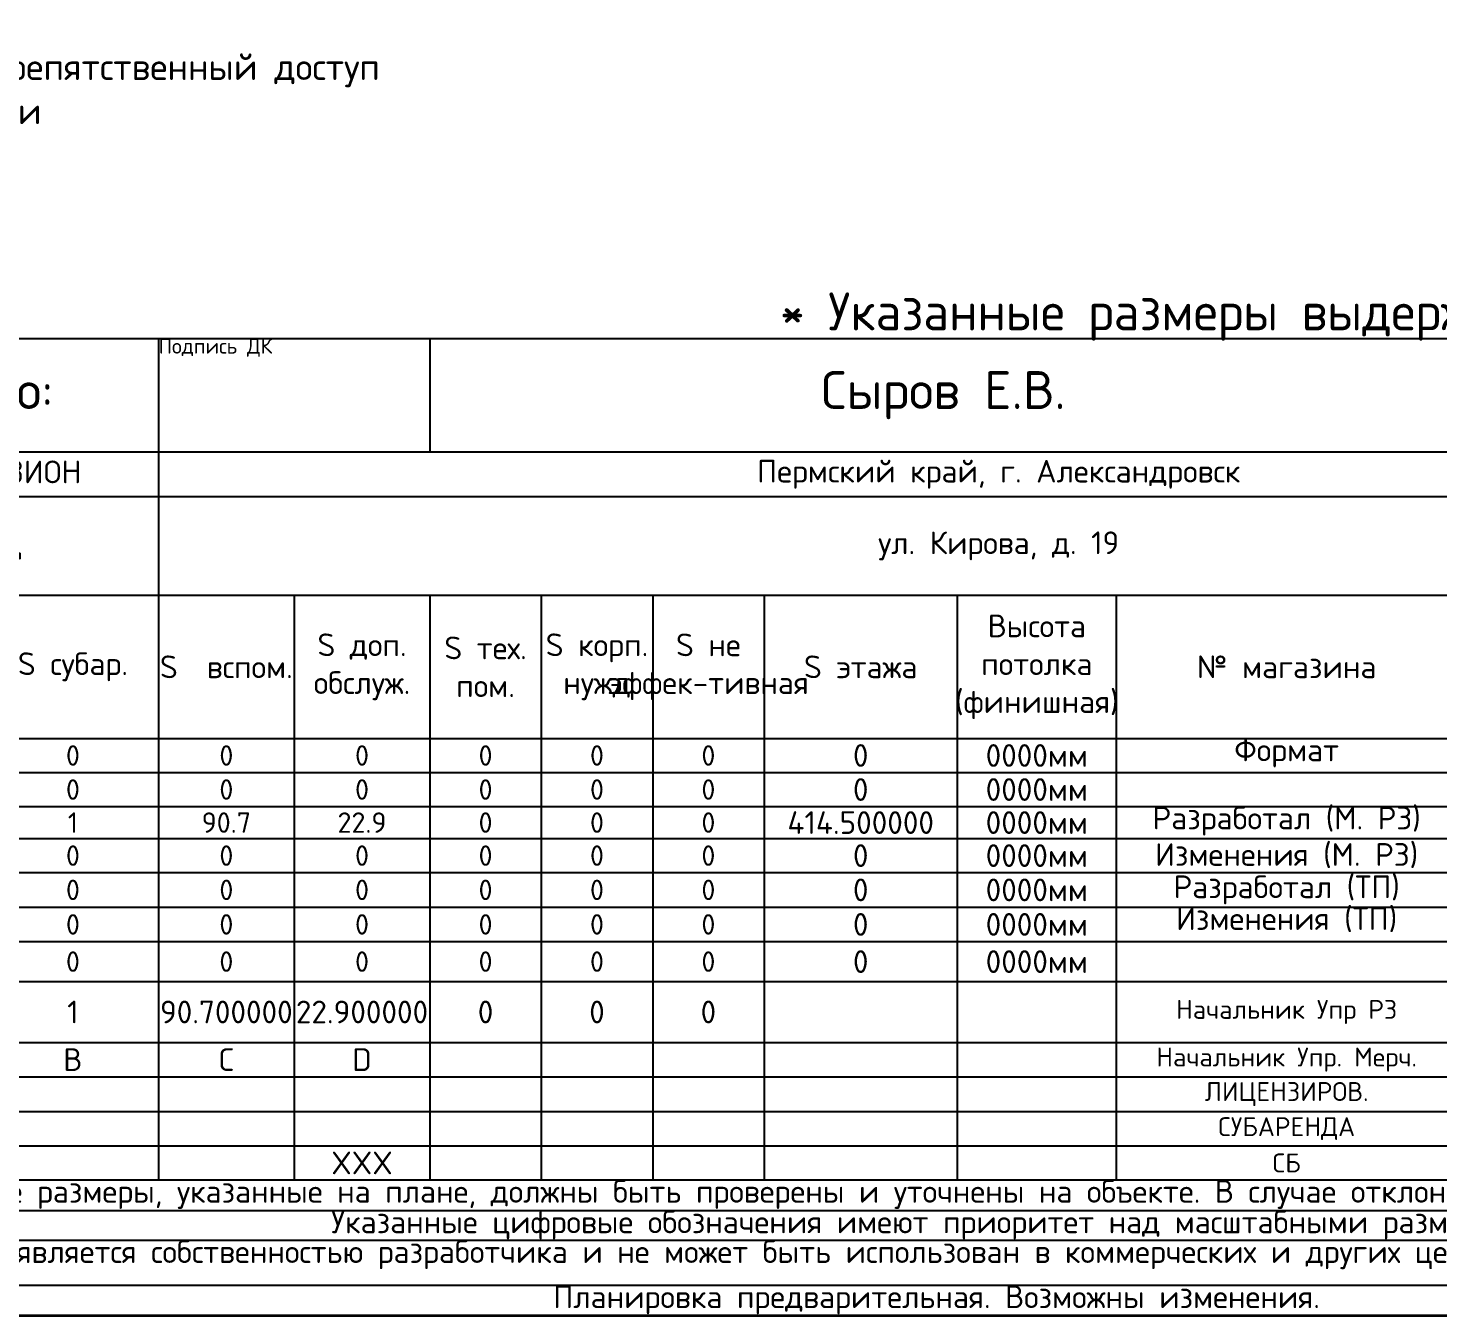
# Model space of a CAD drawing. Extents: x -150237 to 313168, y -187365 to 36962.
# Drawn here: x -25042 to -6419, y -187365 to -170352 of the extents above; entities that cross this region are included whole.
import ezdxf
from ezdxf import colors
from ezdxf.entities.mleader import LeaderData, LeaderLine
from ezdxf.enums import TextEntityAlignment as Align
from ezdxf.math import Vec2, Vec3

# ---------------------------------------------------------------- set-up
doc = ezdxf.new("R2010")
doc.units = 0
doc.header["$LTSCALE"] = 50
doc.layers.get('0').update_dxf_attribs({"linetype": 'CONTINUOUS'})
doc.layers.add('3', color=7, linetype='CONTINUOUS')
doc.layers.add('Стены', color=7, linetype='CONTINUOUS', lineweight=35)
doc.styles.add('ISOCPEUR', font='isocpeur.ttf')
doc.styles.get("Standard").update_dxf_attribs({"font": 'isocpeur.ttf'})

# ---------------------------------------------------------------- blocks, each defined once
blk = doc.blocks.new('*T402')
at = {"color": 0, "linetype": 'ByBlock', "lineweight": -2, "transparency": 16777216}
for p, q in [((0, 0), (38519.29187213169, 0)), ((0, 0), (0, -12914.06788693942)), ((5183.586746994555, 0), (5183.586746994555, -12914.06788693942)), ((5486.586746994555, 0), (5486.586746994555, -12914.06788693942)), ((11724.24242528024, 0), (11724.24242528024, -11118.73455360607)), ((15308.70088694075, 0), (15308.70088694075, -1500)), ((28877.74613574048, 0), (28877.74613574048, -1500)), ((33923.06387146835, 0), (33923.06387146835, -7970.55798287483)), ((38519.29187213169, 0), (38519.29187213169, -12914.06788693942)), ((0, -1500), (5183.586746994555, -1500)), ((3000, -1500), (3000, -12914.06788693942)), ((5486.586746994555, -1500), (38519.29187213169, -1500)), ((7670.17349398911, -1500), (7670.17349398911, -11118.73455360607)), ((0, -2089.675696695718), (5183.586746994555, -2089.675696695718)), ((7670.17349398911, -2089.675696695718), (33923.06387146835, -2089.675696695718)), ((0, -3392.675696695718), (5183.586746994555, -3392.675696695718)), ((5486.586746994555, -3392.675696695718), (38519.29187213169, -3392.675696695718)), ((9462.402724819363, -3392.675696695718), (9462.402724819363, -11118.73455360607)), ((13516.4716561105, -3392.675696695718), (13516.4716561105, -11118.73455360607)), ((15308.70088694075, -3392.675696695718), (15308.70088694075, -11118.73455360607)), ((16780.70088694075, -3392.675696695718), (16780.70088694075, -11118.73455360607)), ((18252.39551676757, -3392.675696695718), (18252.39551676757, -11118.73455360607)), ((19724.09014659438, -3392.675696695718), (19724.09014659438, -11118.73455360607)), ((22277.05521540104, -3392.675696695718), (22277.05521540104, -11118.73455360607)), ((24377.78658118629, -3392.675696695718), (24377.78658118629, -11118.73455360607)), ((28877.74613574048, -3392.675696695718), (28877.74613574048, -7970.55798287483)), ((0, -5285.675696695718), (5183.586746994555, -5285.675696695718)), ((5486.586746994555, -5285.675696695718), (38519.29187213169, -5285.675696695718)), ((0, -5735.675696695718), (5183.586746994555, -5735.675696695718)), ((5486.586746994555, -5735.675696695718), (38519.29187213169, -5735.675696695718)), ((36104.84700699921, -5735.675696695718), (36104.84700699921, -7970.55798287483)), ((0, -6185.675696695718), (5183.586746994555, -6185.675696695718)), ((5486.586746994555, -6185.675696695718), (38519.29187213169, -6185.675696695718)), ((0, -6608.675696695718), (5183.586746994555, -6608.675696695718)), ((5486.586746994555, -6608.675696695718), (38519.29187213169, -6608.675696695718)), ((0, -7058.675696695718), (5183.586746994555, -7058.675696695718)), ((5486.586746994555, -7058.675696695718), (38519.29187213169, -7058.675696695718)), ((5486.586746994555, -7514.616839785274), (38519.29187213169, -7514.616839785274)), ((5486.586746994555, -7970.55798287483), (38519.29187213169, -7970.55798287483)), ((5486.586746994555, -8497.911124337406), (38519.29187213169, -8497.911124337406)), ((28877.74613574048, -8497.911124337406), (28877.74613574048, -11118.73455360607)), ((33923.06387146835, -8497.911124337406), (33923.06387146835, -11118.73455360607)), ((36104.84700699921, -8497.911124337406), (36104.84700699921, -11118.73455360607)), ((5486.586746994555, -9300.911124337406), (38519.29187213169, -9300.911124337406)), ((5486.586746994555, -9756.852267426962), (38519.29187213169, -9756.852267426962)), ((5486.586746994555, -10212.79341051652), (38519.29187213169, -10212.79341051652)), ((5486.586746994555, -10668.73455360607), (38519.29187213169, -10668.73455360607)), ((5486.586746994555, -11118.73455360607), (38519.29187213169, -11118.73455360607)), ((0, -11521.73455360607), (5183.586746994555, -11521.73455360607)), ((5486.586746994555, -11521.73455360607), (38519.29187213169, -11521.73455360607)), ((0, -11914.73455360607), (5183.586746994555, -11914.73455360607)), ((5486.586746994555, -11914.73455360607), (38519.29187213169, -11914.73455360607)), ((0, -12511.06788693942), (5183.586746994555, -12511.06788693942)), ((5486.586746994555, -12511.06788693942), (38519.29187213169, -12511.06788693942)), ((0, -12914.06788693942), (38519.29187213169, -12914.06788693942))]:
    blk.add_line(p, q, dxfattribs=at)
at = {"color": 0, "transparency": 16777216}
for s, insert, char_height, width, attachment_point in [('Подпись ДК', (11725.74242528024, -1.5), 200, 3581.458461660504, 1), ('Дата', (28879.24613574048, -1.5), 200, 5042.317735727876, 1), ('{\\fISOCPEUR|b1|i0|c204|p34;Утверждаю:}', (8605.414586137398, -750), 500, 6234.655678285688, 5), (' Проект', (1.5, -1794.837848347845), 300, 2997, 4), ('ДИВИЗИОН', (9697.207959634674, -1794.837848347845), 300, 4051.068931291132, 5), (' Форма  \\P владения', (1.5, -2741.175696695718), 300, 2997, 4), ('S объекта', (6578.380120491835, -2446.337848347845), 300, 2180.586746994556, 5), ('109029 г. Москва, ул. Средняя Калитниковская д.28 стр.4', (36221.17787180002, -3394.175696695718), 300, 4593.228000663337, 2), ('Высота потолка (финишная)', (23327.42089829367, -4339.175696695718), 300, 2097.731365785243, 5), ('S доп. обслуж.', (14412.58627152563, -4339.175696695718), 300, 1789.229230830252, 5), ('S корп. нужд', (17516.54820185416, -4339.175696695718), 300, 1468.694629826816, 5), ('S не эффек-тивная', (18988.24283168097, -4339.175696695718), 300, 1468.694629826816, 5), ('S тех. пом.', (16044.70088694075, -4339.175696695718), 300, 1469, 5), (' РТО', (1.5, -4339.175696695718), 300, 2997, 4), ('S т.з.', (8566.288109404239, -4339.175696695718), 300, 1789.229230830252, 5), ('S субар.', (10593.3225750498, -4339.175696695718), 300, 2258.83970046088, 5), ('S  вспом.', (12620.35704069537, -4339.175696695718), 300, 1789.229230830252, 5), ('S этажа', (21000.57268099771, -4339.175696695718), 300, 2549.965068806661, 5), ('№ магазина', (26627.76635846338, -4339.175696695718), 300, 4496.959554554189, 5), (' Алкоголь', (1.5, -5510.675696695718), 300, 2997, 4), ('Подвал', (6578.380120491835, -5287.175696695718), 300, 2180.586746994556, 2), ('Формат', (26627.76635846338, -5287.175696695718), 300, 4496.959554554189, 2), ('Цоколь', (6578.380120491835, -5737.175696695718), 300, 2180.586746994556, 2), ('ФАМИЛИЯ', (31400.40500360441, -5737.175696695718), 300, 5042.317735727876, 2), ('ПОДПИСЬ', (35013.95543923378, -5737.175696695718), 300, 2178.783135530859, 2), ('ДАТА', (37312.06943956545, -5737.175696695718), 300, 2411.444865132478, 2), (' Табак', (1.5, -5960.675696695718), 300, 2997, 4), (' Гриль в ТЗ', (1.5, -6397.175696695718), 300, 2997, 4), ('1 Этаж', (6578.380120491835, -6187.175696695718), 300, 2180.586746994556, 2), ('Разработал (М. РЗ)', (26627.76635846338, -6187.175696695718), 300, 4496.959554554189, 2), (' Хлебопечка', (1.5, -6833.675696695718), 300, 2997, 4), ('Антресоль', (6578.380120491835, -6610.175696695718), 300, 2180.586746994556, 2), ('Изменения (М. РЗ)', (26627.76635846338, -6833.675696695718), 300, 4496.959554554189, 5), ('{\\C1;(ФИО)}', (31400.40500360441, -6833.675696695718), 300, 5042.317735727876, 5), ('АК 10УА: Торты, Молочная гастрономия, Вода, Лимонад. ', (3001.5, -7060.175696695718), 250, 2180.586746994556, 1), ('2 Этаж', (6578.380120491835, -7060.175696695718), 300, 2180.586746994556, 2), ('Разработал (ТП)', (26627.76635846338, -7286.646268240496), 300, 4496.959554554189, 5), ('{\\C1;Горелов П.}', (31400.40500360441, -7286.646268240496), 300, 5042.317735727876, 5), ('3 Этаж', (6578.380120491835, -7516.116839785274), 300, 2180.586746994556, 2), ('Изменения (ТП)', (26627.76635846338, -7516.116839785274), 300, 4496.959554554189, 2), ('Технический', (6578.380120491835, -7972.05798287483), 250, 2180.586746994556, 2), ('Согласовано', (31448.53922665899, -8234.234553606104), 300, 14138.5052909454, 5), ('Общая', (6578.380120491835, -8899.411124337406), 300, 2180.586746994556, 5), ('Начальник Упр РЗ', (26627.76635846338, -8899.411124337406), 250, 4496.959554554189, 5), (' Изменение  \\P ассортимента', (1.5, -9290.20512515094), 300, 2997, 4), ('Начальник Упр. Мерч.', (26627.76635846338, -9528.881695882184), 250, 4496.959554554189, 5), ('ЛИЦЕНЗИРОВ.', (26627.76635846338, -9984.82283897174), 250, 4496.959554554189, 5), ('СУБАРЕНДА', (26627.76635846338, -10440.7639820613), 250, 4496.959554554189, 5), ('СБ', (26627.76635846338, -10893.73455360607), 250, 4496.959554554189, 5), ('Все размеры, указанные на плане, должны быть проверены и уточнены на объекте. В случае отклонения - сообщить разработчику!', (22002.93930956312, -11120.23455360607), 300, 33029.70512513713, 2), ('Указанные цифровые обозначения имеют приоритет над масштабными размерами.', (22002.93930956312, -11523.23455360607), 300, 33029.70512513713, 2), ('Стандарт Запуска ', (1.5, -11718.23455360607), 200, 2997, 4), ('Стандарт мерчендайзинга', (1.5, -12212.90122027273), 200, 2997, 4), ('Планировка предварительная. Возможны изменения.', (22002.93930956312, -12512.56788693942), 300, 33029.70512513713, 2)]:
    blk.add_mtext(s, dxfattribs=dict(at, insert=insert, char_height=char_height, width=width, attachment_point=attachment_point))
at = {"color": 1, "transparency": 16777216}
for s, insert, char_height, width, attachment_point in [('Сыров Е.В.', (22093.22351134061, -750), 500, 13566.04524879973, 5), ('5', (36221.17787180002, -750), 300, 4593.228000663337, 5), ('Пермский край, г. Александровск', (22823.6531483743, -1794.837848347845), 300, 22195.82144618811, 5), ('органика', (4091.793373497276, -1794.837848347845), 300, 2180.586746994556, 5), ('УД', (9697.207959634674, -2741.175696695718), 300, 4051.068931291132, 5), ('ул. Кирова, д. 19', (22823.6531483743, -2741.175696695718), 300, 22195.82144618811, 5), ('аренда', (4091.793373497276, -2741.175696695718), 300, 2180.586746994556, 5), ('414.500000', (6578.380120491835, -4339.175696695718), 500, 2180.586746994556, 5), ('220 т.руб', (4091.793373497276, -4339.175696695718), 300, 2180.586746994556, 5), ('#', (31400.40500360441, -4339.175696695718), 300, 5042.317735727876, 5), ('0', (8566.288109404239, -5510.675696695718), 270, 1789.229230830252, 5), ('0', (10593.3225750498, -5510.675696695718), 270, 2258.83970046088, 5), ('0', (12620.35704069537, -5510.675696695718), 270, 1789.229230830252, 5), ('0', (14412.58627152563, -5510.675696695718), 270, 1789.229230830252, 5), ('0', (16044.70088694075, -5510.675696695718), 270, 1469, 5), ('0', (17516.54820185416, -5510.675696695718), 270, 1468.694629826816, 5), ('0', (18988.24283168097, -5510.675696695718), 270, 1468.694629826816, 5), ('0000мм', (23327.42089829367, -5510.675696695718), 300, 2097.731365785243, 5), ('1(250-330)', (31400.40500360441, -5287.175696695718), 300, 5042.317735727876, 2), ('0', (8566.288109404239, -5960.675696695718), 270, 1789.229230830252, 5), ('0', (10593.3225750498, -5960.675696695718), 270, 2258.83970046088, 5), ('0', (12620.35704069537, -5960.675696695718), 270, 1789.229230830252, 5), ('0', (14412.58627152563, -5960.675696695718), 270, 1789.229230830252, 5), ('0', (16044.70088694075, -5960.675696695718), 270, 1469, 5), ('0', (17516.54820185416, -5960.675696695718), 270, 1468.694629826816, 5), ('0', (18988.24283168097, -5960.675696695718), 270, 1468.694629826816, 5), ('0000мм', (23327.42089829367, -5960.675696695718), 300, 2097.731365785243, 5), ('299.9', (8566.288109404239, -6397.175696695718), 270, 1789.229230830252, 5), ('1', (10593.3225750498, -6397.175696695718), 270, 2258.83970046088, 5), ('90.7', (12620.35704069537, -6397.175696695718), 270, 1789.229230830252, 5), ('22.9', (14412.58627152563, -6397.175696695718), 270, 1789.229230830252, 5), ('0', (16044.70088694075, -6397.175696695718), 270, 1469, 5), ('0', (17516.54820185416, -6397.175696695718), 270, 1468.694629826816, 5), ('0', (18988.24283168097, -6397.175696695718), 270, 1468.694629826816, 5), ('0000мм', (23327.42089829367, -6397.175696695718), 300, 2097.731365785243, 5), ('Пак Евгения', (31400.40500360441, -6187.175696695718), 300, 5042.317735727876, 2), ('0', (8566.288109404239, -6833.675696695718), 270, 1789.229230830252, 5), ('0', (10593.3225750498, -6833.675696695718), 270, 2258.83970046088, 5), ('0', (12620.35704069537, -6833.675696695718), 270, 1789.229230830252, 5), ('0', (14412.58627152563, -6833.675696695718), 270, 1789.229230830252, 5), ('0', (16044.70088694075, -6833.675696695718), 270, 1469, 5), ('0', (17516.54820185416, -6833.675696695718), 270, 1468.694629826816, 5), ('0', (18988.24283168097, -6833.675696695718), 270, 1468.694629826816, 5), ('0000мм', (23327.42089829367, -6833.675696695718), 300, 2097.731365785243, 5), ('0', (8566.288109404239, -7286.646268240496), 270, 1789.229230830252, 5), ('0', (10593.3225750498, -7286.646268240496), 270, 2258.83970046088, 5), ('0', (12620.35704069537, -7286.646268240496), 270, 1789.229230830252, 5), ('0', (14412.58627152563, -7286.646268240496), 270, 1789.229230830252, 5), ('0', (16044.70088694075, -7286.646268240496), 270, 1469, 5), ('0', (17516.54820185416, -7286.646268240496), 270, 1468.694629826816, 5), ('0', (18988.24283168097, -7286.646268240496), 270, 1468.694629826816, 5), ('0000мм', (23327.42089829367, -7286.646268240496), 300, 2097.731365785243, 5), ('0', (8566.288109404239, -7742.587411330052), 270, 1789.229230830252, 5), ('0', (10593.3225750498, -7742.587411330052), 270, 2258.83970046088, 5), ('0', (12620.35704069537, -7742.587411330052), 270, 1789.229230830252, 5), ('0', (14412.58627152563, -7742.587411330052), 270, 1789.229230830252, 5), ('0', (16044.70088694075, -7742.587411330052), 270, 1469, 5), ('0', (17516.54820185416, -7742.587411330052), 270, 1468.694629826816, 5), ('0', (18988.24283168097, -7742.587411330052), 270, 1468.694629826816, 5), ('0000мм', (23327.42089829367, -7742.587411330052), 300, 2097.731365785243, 5), ('(ФИО)', (31400.40500360441, -7516.116839785274), 300, 5042.317735727876, 2), ('0', (8566.288109404239, -8234.234553606104), 270, 1789.229230830252, 5), ('0', (10593.3225750498, -8234.234553606104), 270, 2258.83970046088, 5), ('0', (12620.35704069537, -8234.234553606104), 270, 1789.229230830252, 5), ('0', (14412.58627152563, -8234.234553606104), 270, 1789.229230830252, 5), ('0', (16044.70088694075, -8234.234553606104), 270, 1469, 5), ('0', (17516.54820185416, -8234.234553606104), 270, 1468.694629826816, 5), ('0', (18988.24283168097, -8234.234553606104), 270, 1468.694629826816, 5), ('0000мм', (23327.42089829367, -8234.234553606104), 300, 2097.731365785243, 5), ('Свирков', (31400.40500360441, -8499.411124337406), 300, 5042.317735727876, 2), ('Камзина', (31400.40500360441, -9528.881695882184), 300, 5042.317735727876, 5), ('Шубина', (31400.40500360441, -9984.82283897174), 300, 5042.317735727876, 5), ('Тюрикова', (31400.40500360441, -10214.29341051652), 300, 5042.317735727876, 2), ('Садырев', (31400.40500360441, -10670.23455360607), 300, 5042.317735727876, 2), ('да', (4091.793373497276, -11718.23455360607), 300, 2180.586746994556, 5), ('Данный план является собственностью разработчика и не может быть использован в коммерческих и других целях без разрешения фирмы-разработчика .', (22002.93930956312, -11916.23455360607), 300, 33029.70512513713, 2), ('да', (4091.793373497276, -12212.90122027273), 300, 2180.586746994556, 5)]:
    blk.add_mtext(s, dxfattribs=dict(at, insert=insert, char_height=char_height, width=width, attachment_point=attachment_point))
at = {"color": 7, "transparency": 16777216, "char_height": 300, "attachment_point": 5}
for s, insert, width in [('0', (21000.57268099771, -5510.675696695718), 2549.965068806661), ('0', (21000.57268099771, -5960.675696695718), 2549.965068806661), ('414.500000', (21000.57268099771, -6397.175696695718), 2549.965068806661), ('0', (21000.57268099771, -6833.675696695718), 2549.965068806661), ('0', (21000.57268099771, -7286.646268240496), 2549.965068806661), ('0', (21000.57268099771, -7742.587411330052), 2549.965068806661), ('0', (21000.57268099771, -8234.234553606104), 2549.965068806661), ('299.900000', (8566.288109404239, -8899.411124337406), 1789.229230830252), ('1', (10593.3225750498, -8899.411124337406), 2258.83970046088), ('90.700000', (12620.35704069537, -8899.411124337406), 1789.229230830252), ('22.900000', (14412.58627152563, -8899.411124337406), 1789.229230830252), ('0', (16044.70088694075, -8899.411124337406), 1469), ('0', (17516.54820185416, -8899.411124337406), 1468.694629826816), ('0', (18988.24283168097, -8899.411124337406), 1468.694629826816), ('XXX', (8566.288109404239, -10893.73455360607), 1789.229230830252), ('XXX', (14412.58627152563, -10893.73455360607), 1789.229230830252)]:
    blk.add_mtext(s, dxfattribs=dict(at, insert=insert, width=width))
at = {"color": 5, "transparency": 16777216, "char_height": 300}
for s, insert, width, attachment_point in [('29.11.2016 22:18:58', (36221.17787180002, -5510.675696695718), 4593.228000663337, 5), ('субаренда', (6578.380120491835, -9528.881695882184), 2180.586746994556, 5), ('A', (8566.288109404239, -9528.881695882184), 1789.229230830252, 5), ('B', (10593.3225750498, -9528.881695882184), 2258.83970046088, 5), ('C', (12620.35704069537, -9528.881695882184), 1789.229230830252, 5), ('D', (14412.58627152563, -9528.881695882184), 1789.229230830252, 5), ('1', (6578.380120491835, -9758.352267426962), 2180.586746994556, 2), ('2', (6578.380120491835, -10214.29341051652), 2180.586746994556, 2), ('3', (6578.380120491835, -10670.23455360607), 2180.586746994556, 2)]:
    blk.add_mtext(s, dxfattribs=dict(at, insert=insert, width=width, attachment_point=attachment_point))
at = {"color": 1, "transparency": 16777216, "char_height": 300, "width": 2180.586746994556, "attachment_point": 5, "style": 'ISOCPEUR'}
for s, insert in [('да', (4091.793373497276, -5510.675696695718)), ('да', (4091.793373497276, -5960.675696695718)), ('да', (4091.793373497276, -6397.175696695718)), ('нет', (4091.793373497276, -6833.675696695718))]:
    blk.add_mtext(s, dxfattribs=dict(at, insert=insert))

msp = doc.modelspace()

# ---------------------------------------------------------------- linework, layer by layer
at = {"layer": 'Стены'}
msp.add_lwpolyline([(3475.12464468541, -187365.2066501006), (-56273.46632083657, -187365.2066501006), (-56273.46632083657, -137104.3414992497), (3475.12464468541, -137104.3414992497)], close=True, dxfattribs=at)

# ---------------------------------------------------------------- block references
msp.add_blockref('*T402', (-35044.16722744625, -174451.1387631611))

# ---------------------------------------------------------------- texts
at = {"layer": '3', "color": 1, "width": 0.96875}
msp.add_text('* Указанные размеры выдержать.', height=500, dxfattribs=at).set_placement((-9961.584731554089, -174344.7697224619), align=Align.CENTER)

# ---------------------------------------------------------------- leaders
ml = msp.add_multileader_mtext('Standard')
ml.set_content('Обеспечить беспрепятственный доступ\\Pи путь эвакуации', color=256)
ml.set_leader_properties()
ml.build(insert=Vec2(0, 0))
ml.multileader.update_dxf_attribs({"text_right_attachment_type": 6, "dogleg_length": 0.36, "arrow_head_size": 200})
ctx = ml.context
ctx.base_point, ctx.char_height, ctx.arrow_head_size, ctx.plane_origin = Vec3(-28896.05511690863, -170914.7508784867), 350, 200, Vec3(-29918.01265358704, -172552.3716847164)
ctx.right_attachment = 6
notes = []
notes.append((ctx, [(0, (1, 1, 0), (-28896.41511690863, -170914.7508784867), (1, 0), 0.36, [(0, [(-29310.99204987814, -167278.8387504136)], 0, [])])]))
ctx.mtext.insert, ctx.mtext.flow_direction = Vec3(-28894.05511690863, -170687.2508784867), 5
for ctx, leaders in notes:
    for number, flags, end, landing, length, lines in leaders:
        leader = LeaderData()
        leader.index, (leader.has_last_leader_line, leader.has_dogleg_vector, leader.attachment_direction) = number, flags
        leader.last_leader_point, leader.dogleg_vector, leader.dogleg_length = Vec3(end), Vec3(landing), length
        for number, points, colour, breaks in lines:
            line = LeaderLine()
            line.index, line.vertices, line.color, line.breaks = number, Vec3.list(points), colors.encode_raw_color(colour), breaks
            leader.lines.append(line)
        ctx.leaders.append(leader)

doc.saveas('drawing.dxf')
